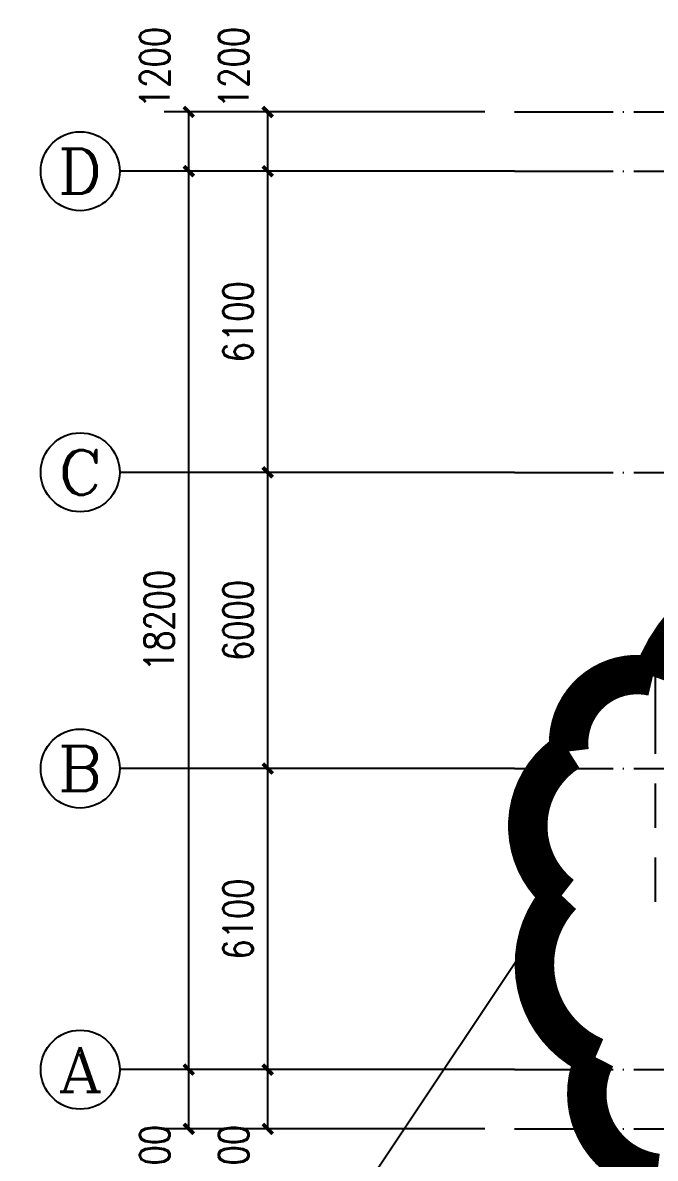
# Model space of a CAD drawing. Extents: x 122060 to 300410, y -425997 to -174060.
# Drawn here: x 140877 to 153698, y -340097 to -317093 of the extents above; entities that cross this region are included whole.
import ezdxf
from ezdxf.enums import TextEntityAlignment as Align

# ---------------------------------------------------------------- set-up
doc = ezdxf.new("R2010")
doc.units = 0
doc.header["$LTSCALE"] = 1000
doc.header["$MEASUREMENT"] = 0
doc.linetypes.add('DOTE', pattern=[2.42, 2, -0.2, 0.02, -0.2])
doc.layers.get('0').update_dxf_attribs({"linetype": 'CONTINUOUS'})
doc.layers.get('Defpoints').update_dxf_attribs({"linetype": 'CONTINUOUS'})
for name, color, linetype in [('AXIS', 3, 'CONTINUOUS'), ('AXIS_TEXT', 7, 'CONTINUOUS'), ('DIM_LEAD', 3, 'CONTINUOUS'), ('DOTE', 1, 'CONTINUOUS'), ('平面填充', 251, 'CONTINUOUS'), ('平面看线', 8, 'CONTINUOUS')]:
    doc.layers.add(name, color=color, linetype=linetype)
doc.styles.add('_TCH_AXIS', font='COMPLEX', dxfattribs={"bigfont": 'GBCBIG'})
doc.styles.add('COMPLEX', font='COMPLEX')
doc.styles.add('dim_font', font='SIMPLEX.shx', dxfattribs={"width": 0.8})
doc.dimstyles.new('DIMN200', dxfattribs={"dimscale": 2, "dimtxt": 300, "dimasz": 100, "dimexe": 250, "dimexo": 300, "dimgap": 150, "dimtad": 1, "dimdec": 0, "dimzin": 0, "dimdsep": 46, "dimtxsty": 'dim_font', "dimblk": 'ARCHTICK', "dimcen": 0.09, "dimclrt": 7, "dimazin": 2, "dimtfac": 1, "dimtdec": 0, "dimtix": 1, "dimtmove": 2, "dimatfit": 3, "dimfxl": 0, "dimtolj": 1, "dimtzin": 0, "dimarcsym": 0})

# ---------------------------------------------------------------- blocks, each defined once
blk = doc.blocks.new('_ArchTick')
at = {"color": 0, "linetype": 'ByBlock', "const_width": 0.4}
blk.add_lwpolyline([(-0.5, -0.5), (0.5, 0.5)], dxfattribs=at)
blk = doc.blocks.new('*D102')
at = {"layer": 'AXIS', "color": 0, "lineweight": -2}
for p, q in [((150243, -338301), (145343, -338301)), ((145843, -339501), (145843, -338301)), ((150243, -339501), (145343, -339501))]:
    blk.add_line(p, q, dxfattribs=at)
at = {"layer": 'Defpoints', "color": 0}
for p in [(145843, -338301), (150843, -338301), (150843, -339501)]:
    blk.add_point(p, dxfattribs=at)
at = {"layer": 'AXIS', "color": 0, "lineweight": -2, "xscale": 200, "yscale": 200, "zscale": 200}
for p, rotation in [((145843, -338301), 90), ((145843, -339501), 270)]:
    blk.add_blockref('_ArchTick', p, dxfattribs=dict(at, rotation=rotation))
at = {"layer": 'AXIS', "color": 7, "insert": (145153, -340241), "char_height": 600, "attachment_point": 5, "rotation": 90, "style": 'dim_font'}
blk.add_mtext('\\A1;1200', dxfattribs=at)
blk = doc.blocks.new('*D103')
at = {"layer": 'AXIS', "color": 0, "lineweight": -2}
for p, q in [((150243, -332201), (145343, -332201)), ((145843, -338301), (145843, -332201)), ((150243, -338301), (145343, -338301))]:
    blk.add_line(p, q, dxfattribs=at)
at = {"layer": 'Defpoints', "color": 0}
for p in [(145843, -332201), (150843, -332201), (150843, -338301)]:
    blk.add_point(p, dxfattribs=at)
at = {"layer": 'AXIS', "color": 0, "lineweight": -2, "xscale": 200, "yscale": 200, "zscale": 200}
for p, rotation in [((145843, -332201), 90), ((145843, -338301), 270)]:
    blk.add_blockref('_ArchTick', p, dxfattribs=dict(at, rotation=rotation))
at = {"layer": 'AXIS', "color": 7, "insert": (145243, -335251), "char_height": 600, "attachment_point": 5, "rotation": 90, "style": 'dim_font'}
blk.add_mtext('\\A1;6100', dxfattribs=at)
blk = doc.blocks.new('*D104')
at = {"layer": 'AXIS', "color": 0, "lineweight": -2}
for p, q in [((150243, -326201), (145343, -326201)), ((145843, -332201), (145843, -326201)), ((150243, -332201), (145343, -332201))]:
    blk.add_line(p, q, dxfattribs=at)
at = {"layer": 'Defpoints', "color": 0}
for p in [(145843, -326201), (150843, -326201), (150843, -332201)]:
    blk.add_point(p, dxfattribs=at)
at = {"layer": 'AXIS', "color": 0, "lineweight": -2, "xscale": 200, "yscale": 200, "zscale": 200}
for p, rotation in [((145843, -326201), 90), ((145843, -332201), 270)]:
    blk.add_blockref('_ArchTick', p, dxfattribs=dict(at, rotation=rotation))
at = {"layer": 'AXIS', "color": 7, "insert": (145243, -329201), "char_height": 600, "attachment_point": 5, "rotation": 90, "style": 'dim_font'}
blk.add_mtext('\\A1;6000', dxfattribs=at)
blk = doc.blocks.new('*D105')
at = {"layer": 'AXIS', "color": 0, "lineweight": -2}
for p, q in [((150243, -320101), (145343, -320101)), ((145843, -326201), (145843, -320101)), ((150243, -326201), (145343, -326201))]:
    blk.add_line(p, q, dxfattribs=at)
at = {"layer": 'Defpoints', "color": 0}
for p in [(145843, -320101), (150843, -320101), (150843, -326201)]:
    blk.add_point(p, dxfattribs=at)
at = {"layer": 'AXIS', "color": 0, "lineweight": -2, "xscale": 200, "yscale": 200, "zscale": 200}
for p, rotation in [((145843, -320101), 90), ((145843, -326201), 270)]:
    blk.add_blockref('_ArchTick', p, dxfattribs=dict(at, rotation=rotation))
at = {"layer": 'AXIS', "color": 7, "insert": (145243, -323151), "char_height": 600, "attachment_point": 5, "rotation": 90, "style": 'dim_font'}
blk.add_mtext('\\A1;6100', dxfattribs=at)
blk = doc.blocks.new('*D106')
at = {"layer": 'AXIS', "color": 0, "lineweight": -2}
for p, q in [((150243, -318901), (145343, -318901)), ((145843, -320101), (145843, -318901)), ((150243, -320101), (145343, -320101))]:
    blk.add_line(p, q, dxfattribs=at)
at = {"layer": 'Defpoints', "color": 0}
for p in [(145843, -318901), (150843, -318901), (150843, -320101)]:
    blk.add_point(p, dxfattribs=at)
at = {"layer": 'AXIS', "color": 0, "lineweight": -2, "xscale": 200, "yscale": 200, "zscale": 200}
for p, rotation in [((145843, -318901), 90), ((145843, -320101), 270)]:
    blk.add_blockref('_ArchTick', p, dxfattribs=dict(at, rotation=rotation))
at = {"layer": 'AXIS', "color": 7, "insert": (145153, -318001), "char_height": 600, "attachment_point": 5, "rotation": 90, "style": 'dim_font'}
blk.add_mtext('\\A1;1200', dxfattribs=at)
blk = doc.blocks.new('*D107')
at = {"layer": 'AXIS', "color": 0, "lineweight": -2}
for p, q in [((150243, -338301), (143743, -338301)), ((144243, -339501), (144243, -338301)), ((150243, -339501), (143743, -339501))]:
    blk.add_line(p, q, dxfattribs=at)
at = {"layer": 'Defpoints', "color": 0}
for p in [(144243, -338301), (150843, -338301), (150843, -339501)]:
    blk.add_point(p, dxfattribs=at)
at = {"layer": 'AXIS', "color": 0, "lineweight": -2, "xscale": 200, "yscale": 200, "zscale": 200}
for p, rotation in [((144243, -338301), 90), ((144243, -339501), 270)]:
    blk.add_blockref('_ArchTick', p, dxfattribs=dict(at, rotation=rotation))
at = {"layer": 'AXIS', "color": 7, "insert": (143553, -340241), "char_height": 600, "attachment_point": 5, "rotation": 90, "style": 'dim_font'}
blk.add_mtext('\\A1;1200', dxfattribs=at)
blk = doc.blocks.new('*D108')
at = {"layer": 'AXIS', "color": 0, "lineweight": -2}
for p, q in [((150243, -320101), (143743, -320101)), ((144243, -338301), (144243, -320101)), ((150243, -338301), (143743, -338301))]:
    blk.add_line(p, q, dxfattribs=at)
at = {"layer": 'Defpoints', "color": 0}
for p in [(144243, -320101), (150843, -320101), (150843, -338301)]:
    blk.add_point(p, dxfattribs=at)
at = {"layer": 'AXIS', "color": 0, "lineweight": -2, "xscale": 200, "yscale": 200, "zscale": 200}
for p, rotation in [((144243, -320101), 90), ((144243, -338301), 270)]:
    blk.add_blockref('_ArchTick', p, dxfattribs=dict(at, rotation=rotation))
at = {"layer": 'AXIS', "color": 7, "insert": (143643, -329201), "char_height": 600, "attachment_point": 5, "rotation": 90, "style": 'dim_font'}
blk.add_mtext('\\A1;18200', dxfattribs=at)
blk = doc.blocks.new('*D109')
at = {"layer": 'AXIS', "color": 0, "lineweight": -2}
for p, q in [((150243, -318901), (143743, -318901)), ((144243, -320101), (144243, -318901)), ((150243, -320101), (143743, -320101))]:
    blk.add_line(p, q, dxfattribs=at)
at = {"layer": 'Defpoints', "color": 0}
for p in [(144243, -318901), (150843, -318901), (150843, -320101)]:
    blk.add_point(p, dxfattribs=at)
at = {"layer": 'AXIS', "color": 0, "lineweight": -2, "xscale": 200, "yscale": 200, "zscale": 200}
for p, rotation in [((144243, -318901), 90), ((144243, -320101), 270)]:
    blk.add_blockref('_ArchTick', p, dxfattribs=dict(at, rotation=rotation))
at = {"layer": 'AXIS', "color": 7, "insert": (143553, -318001), "char_height": 600, "attachment_point": 5, "rotation": 90, "style": 'dim_font'}
blk.add_mtext('\\A1;1200', dxfattribs=at)
blk = doc.blocks.new('_AXISO')
blk.add_circle((0, 0), 0.5)
at = {"layer": 'AXIS_TEXT', "style": 'COMPLEX', "width": 1.041667}
blk.add_attdef('A', text='', height=0.56, dxfattribs=at).set_placement((-0.25, -0.28), (0.25, -0.28), align=Align.FIT)

msp = doc.modelspace()

# ---------------------------------------------------------------- linework, layer by layer
at = {"layer": 'AXIS'}
for p, q in [((150843.1, -320101.1), (142843.1, -320101.1)), ((150843.1, -326201.1), (142843.1, -326201.1)), ((150843.1, -332201.1), (142843.1, -332201.1)), ((150843.1, -338301.1), (142843.1, -338301.1))]:
    msp.add_line(p, q, dxfattribs=at)
at = {"layer": 'DIM_LEAD'}
msp.add_line((151575, -335061.2), (137646, -355939.6), dxfattribs=at)
at = {"layer": 'DIM_LEAD', "const_width": 200}
msp.add_lwpolyline([(151630.5, -334978, 1), (151519.5, -335144.3, 1)], format="xyb", close=True, dxfattribs=at)
at = {"layer": 'DOTE', "linetype": 'DOTE'}
for p, q in [((150843.1, -318901.1), (251849.9, -318901.1)), ((150843.1, -320101.1), (251849.9, -320101.1)), ((150843.1, -326201.1), (251849.9, -326201.1)), ((150843.1, -332201.1), (251549.9, -332201.1)), ((150843.1, -338301.1), (251549.9, -338301.1)), ((150843.1, -339501.1), (251549.9, -339501.1))]:
    msp.add_line(p, q, dxfattribs=at)
at = {"layer": '平面填充', "color": 5, "const_width": 800}
msp.add_lwpolyline([(152486.5, -338049.4, 0.5205671), (153739, -340402.6, 0.5205671), (156870.2, -341117.6, 0.5205671), (160568, -341117.6, 0.5205671), (164444.8, -340164.3, 0.5205671), (165249.9, -333998.2, 0.5205671), (163967.6, -329053.5, 0.5205671), (158778.8, -328904.5, 0.5205671), (153649.6, -330334.3, 0.5205671), (151949.8, -331853.5, 0.5205671), (151800.7, -334772.7, 0.5205671)], format="xyb", close=True, dxfattribs=at)
at = {"layer": '平面看线', "color": 8}
for p, q in [((153698.2, -330301.1), (153698.2, -331901.1)), ((153698.2, -332501.1), (153698.2, -333401.1)), ((153698.2, -334001.1), (153698.2, -334901.1))]:
    msp.add_line(p, q, dxfattribs=at)

# ---------------------------------------------------------------- block references
at = {"layer": 'AXIS'}
ref = msp.add_blockref('_AXISO', (142043.1, -320101.1), dxfattribs=dict(at, xscale=1600, yscale=1600, zscale=1600))
ref.add_attrib('A', 'D', dxfattribs={"layer": 'AXIS_TEXT', "height": 905.1, "style": '_TCH_AXIS', "width": 1.235294}).set_placement((141590.5, -320553.7), (142495.6, -320553.7), align=Align.FIT)
ref = msp.add_blockref('_AXISO', (142043.1, -326201.1), dxfattribs=dict(at, xscale=1600, yscale=1600, zscale=1600))
ref.add_attrib('A', 'C', dxfattribs={"layer": 'AXIS_TEXT', "height": 905.1, "style": '_TCH_AXIS', "width": 1.4}).set_placement((141590.5, -326653.7), (142495.6, -326653.7), align=Align.FIT)
ref = msp.add_blockref('_AXISO', (142043.1, -332201.1), dxfattribs=dict(at, xscale=1600, yscale=1600, zscale=1600))
ref.add_attrib('A', 'B', dxfattribs={"layer": 'AXIS_TEXT', "height": 905.1, "style": '_TCH_AXIS', "width": 1.235294}).set_placement((141590.5, -332653.7), (142495.6, -332653.7), align=Align.FIT)
ref = msp.add_blockref('_AXISO', (142043.1, -338301.1), dxfattribs=dict(at, xscale=1600, yscale=1600, zscale=1600))
ref.add_attrib('A', 'A', dxfattribs={"layer": 'AXIS_TEXT', "height": 905.1, "style": '_TCH_AXIS', "width": 1.166667}).set_placement((141590.5, -338753.7), (142495.6, -338753.7), align=Align.FIT)

# ---------------------------------------------------------------- dimensions: what is measured, and where the dimension line sits
for base, p1, p2, picture, middle in [((144243.1, -318901.1), (150843.1, -320101.1), (150843.1, -318901.1), '*D109', (143553.1, -318001.1)), ((145843.1, -318901.1), (150843.1, -320101.1), (150843.1, -318901.1), '*D106', (145153.1, -318001.1)), ((144243.1, -338301.1), (150843.1, -339501.1), (150843.1, -338301.1), '*D107', (143553.1, -340241.1)), ((145843.1, -338301.1), (150843.1, -339501.1), (150843.1, -338301.1), '*D102', (145153.1, -340241.1))]:
    dim = msp.add_linear_dim(base=base, p1=p1, p2=p2, angle=90, dimstyle='DIMN200', dxfattribs=at)
    dim.commit()
    dim.dimension.update_dxf_attribs({"geometry": picture, "text_midpoint": middle, "dimtype": 129})
for p1, p2, distance, picture, middle in [((150843.1, -338301.1), (150843.1, -320101.1), 6600, '*D108', (143643.1, -329201.1)), ((150843.1, -326201.1), (150843.1, -320101.1), 5000, '*D105', (145243.1, -323151.1)), ((150843.1, -332201.1), (150843.1, -326201.1), 5000, '*D104', (145243.1, -329201.1)), ((150843.1, -338301.1), (150843.1, -332201.1), 5000, '*D103', (145243.1, -335251.1))]:
    dim = msp.add_aligned_dim(p1=p1, p2=p2, distance=distance, dimstyle='DIMN200', dxfattribs=at)
    dim.commit()
    dim.dimension.update_dxf_attribs({"geometry": picture, "text_midpoint": middle})

doc.saveas('drawing.dxf')
